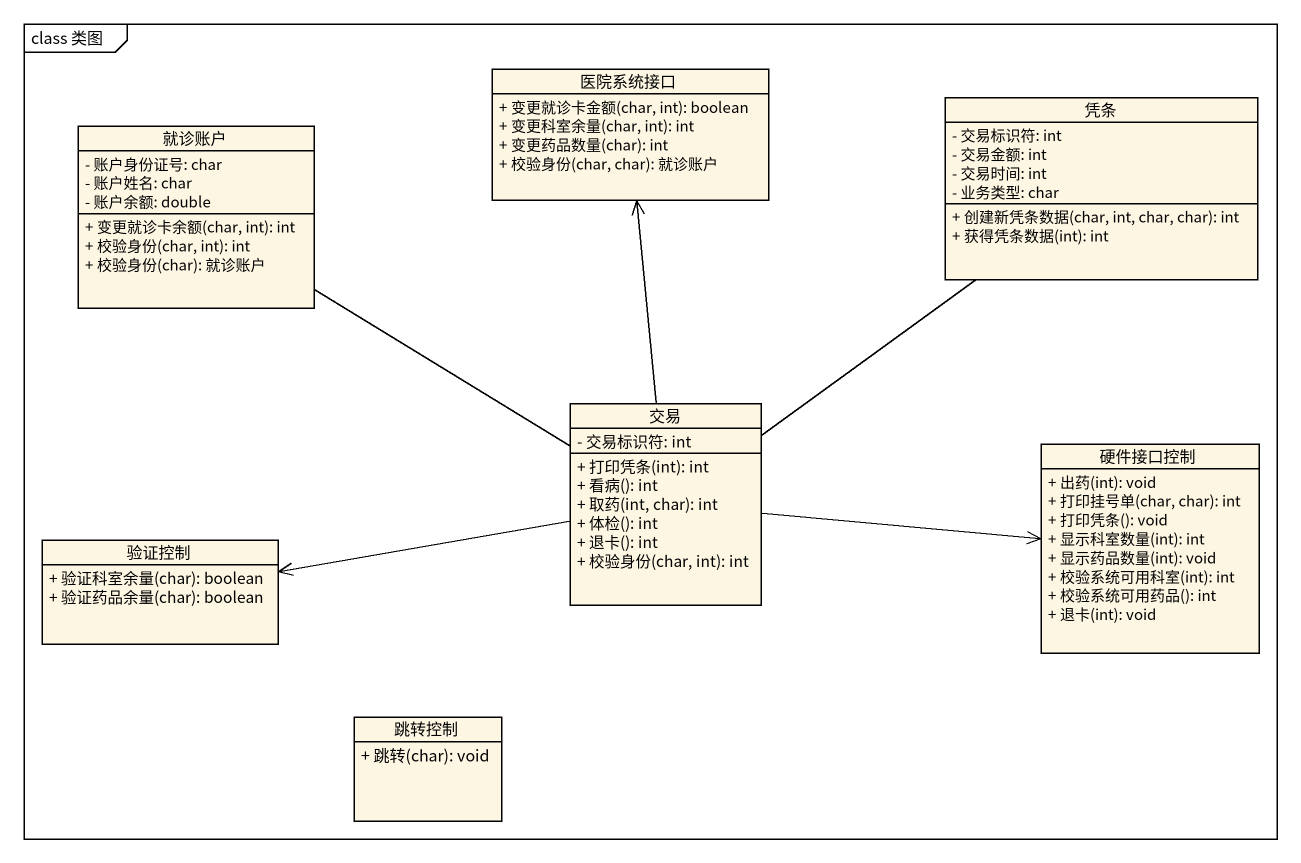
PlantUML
@startuml
mainframe class 类图
hide circle
hide empty members
skinparam classAttributeIconSize 0
class 医院系统接口 {
  + 变更就诊卡金额(char, int): boolean
  + 变更科室余量(char, int): int
  + 变更药品数量(char): int
  + 校验身份(char, char): 就诊账户
}
class 凭条 {
  - 交易标识符: int
  - 交易金额: int
  - 交易时间: int
  - 业务类型: char
  + 创建新凭条数据(char, int, char, char): int
  + 获得凭条数据(int): int
}
class 就诊账户 {
  - 账户身份证号: char
  - 账户姓名: char
  - 账户余额: double
  + 变更就诊卡余额(char, int): int
  + 校验身份(char, int): int
  + 校验身份(char): 就诊账户
}
class 交易 {
  - 交易标识符: int
  + 打印凭条(int): int
  + 看病(): int
  + 取药(int, char): int
  + 体检(): int
  + 退卡(): int
  + 校验身份(char, int): int
}
class 硬件接口控制 {
  + 出药(int): void
  + 打印挂号单(char, char): int
  + 打印凭条(): void
  + 显示科室数量(int): int
  + 显示药品数量(int): void
  + 校验系统可用科室(int): int
  + 校验系统可用药品(): int
  + 退卡(int): void
}
class 验证控制 {
  + 验证科室余量(char): boolean
  + 验证药品余量(char): boolean
}
class 跳转控制 {
  + 跳转(char): void
}
交易 -up-> 医院系统接口
交易 -up- 凭条
交易 -up- 就诊账户
交易 -right-> 硬件接口控制
交易 -left-> 验证控制
@enduml
